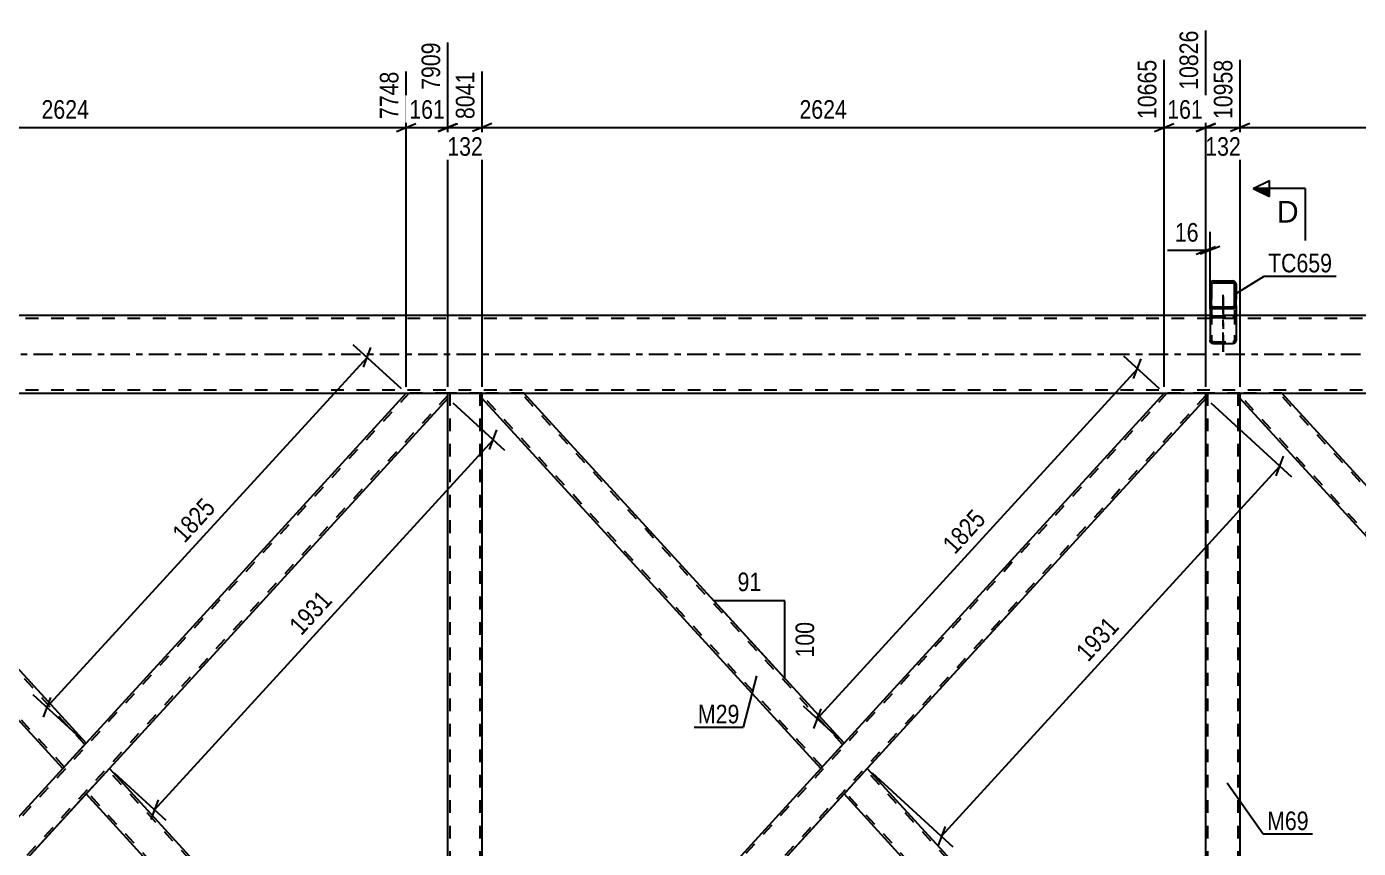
# Model space of a CAD drawing. Header units: millimetres. Extents: x -133 to 708, y -382 to 212.
# Drawn here: x 189.4 to 394.4, y -76.1 to 50.5 of the extents above; entities that cross this region are included whole.
import ezdxf

# ---------------------------------------------------------------- set-up
doc = ezdxf.new("R2010")
doc.units = ezdxf.units.MM
doc.linetypes.add('DXK_LINE_DOT2', pattern=[3.9198, 1.9599, -1.9599])
doc.linetypes.add('DXK_LINE_DOT3', pattern=[5.9187, 2.979, -0.9799, 0.9799, -0.9799])
doc.styles.add('Arial', font='ARIAL.TTF', dxfattribs={"height": 0.2})
doc.styles.add('Arial Narrow', font='ARIALN.TTF', dxfattribs={"height": 0.2})

# ---------------------------------------------------------------- blocks, each defined once
blk = doc.blocks.new('Part-389637962-1392 - 1176')
at = {"color": 7, "linetype": 'DXK_LINE_DOT2'}
for p, q in [((364.91, -6), (259.51, -121.27)), ((370.9, -6), (364.48, -6)), ((370.9, -6.33), (265.5, -121.6)), ((315.21, -59.89), (311.63, -63.8)), ((318.78, -63.8), (315.21, -67.71)), ((259.51, -121.41), (259.51, -121.39)), ((265.94, -121.6), (259.51, -121.6))]:
    blk.add_line(p, q, dxfattribs=at)
at = {"color": 2, "linetype": 'Continuous'}
for p, q in [((364.48, -6), (315.21, -59.89)), ((370.9, -6.8), (370.9, -6)), ((370.9, -6.8), (318.78, -63.8)), ((311.63, -63.8), (259.51, -120.8)), ((315.21, -67.71), (265.94, -121.6)), ((259.51, -121.6), (259.51, -120.8))]:
    blk.add_line(p, q, dxfattribs=at)
blk = doc.blocks.new('Part-389637962-1390 - 1176')
at = {"color": 2, "linetype": 'Continuous'}
for p, q in [((142.85, -6.8), (142.85, -6)), ((198.54, -59.89), (149.27, -6)), ((194.96, -63.8), (142.85, -6.8)), ((198.11, -60.36), (194.96, -63.8)), ((198.54, -59.89), (198.11, -60.36))]:
    blk.add_line(p, q, dxfattribs=at)
at = {"color": 7, "linetype": 'DXK_LINE_DOT2'}
for p, q in [((149.27, -6), (142.85, -6)), ((198.32, -60.12), (148.84, -6)), ((195.18, -63.56), (142.85, -6.33)), ((198.51, -59.92), (198.11, -60.36)), ((195.18, -63.56), (195.2, -63.54))]:
    blk.add_line(p, q, dxfattribs=at)
blk = doc.blocks.new('Part-389637962-1391 - 1176')
at = {"color": 7, "linetype": 'DXK_LINE_DOT2'}
for p, q in [((248.24, -6), (142.85, -121.27)), ((254.23, -6), (247.81, -6)), ((254.23, -6.33), (148.84, -121.6)), ((198.54, -59.89), (194.96, -63.8)), ((202.12, -63.8), (198.54, -67.71)), ((143.52, -120.06), (142.85, -120.8)), ((142.85, -121.6), (142.85, -120.8)), ((149.27, -121.6), (142.85, -121.6))]:
    blk.add_line(p, q, dxfattribs=at)
at = {"color": 2, "linetype": 'Continuous'}
for p, q in [((247.81, -6), (198.54, -59.89)), ((254.23, -6.8), (254.23, -6)), ((254.23, -6.8), (202.12, -63.8)), ((194.96, -63.8), (143.52, -120.06)), ((198.54, -67.71), (149.27, -121.6))]:
    blk.add_line(p, q, dxfattribs=at)
blk = doc.blocks.new('Part-389637962-1393 - 1176')
at = {"color": 2, "linetype": 'Continuous'}
for p, q in [((259.51, -6.8), (259.51, -6)), ((315.21, -59.89), (265.94, -6)), ((311.63, -63.8), (259.51, -6.8)), ((314.77, -60.36), (311.63, -63.8)), ((315.21, -59.89), (314.77, -60.36))]:
    blk.add_line(p, q, dxfattribs=at)
at = {"color": 7, "linetype": 'DXK_LINE_DOT2'}
for p, q in [((265.94, -6), (259.51, -6)), ((314.99, -60.12), (265.5, -6)), ((311.85, -63.56), (259.51, -6.33)), ((315.17, -59.92), (314.77, -60.36)), ((311.85, -63.56), (311.86, -63.54))]:
    blk.add_line(p, q, dxfattribs=at)
blk = doc.blocks.new('Part-389637962-1394 - 1176')
at = {"color": 2, "linetype": 'Continuous'}
for p, q in [((376.18, -6.8), (376.18, -6)), ((431.87, -59.89), (382.6, -6)), ((428.3, -63.8), (376.18, -6.8)), ((431.44, -60.36), (428.3, -63.8)), ((431.75, -60.03), (431.44, -60.36)), ((431.87, -59.89), (431.75, -60.03))]:
    blk.add_line(p, q, dxfattribs=at)
at = {"color": 7, "linetype": 'DXK_LINE_DOT2'}
for p, q in [((382.6, -6), (376.18, -6)), ((431.66, -60.12), (382.17, -6)), ((428.51, -63.56), (376.18, -6.33)), ((431.61, -60.18), (431.44, -60.36)), ((431.75, -60.03), (431.66, -60.12)), ((428.51, -63.56), (428.53, -63.54))]:
    blk.add_line(p, q, dxfattribs=at)
blk = doc.blocks.new('Part-389637962-1395 - 1176')
at = {"color": 7, "linetype": 'DXK_LINE_DOT2'}
for p, q in [((481.58, -6), (376.18, -121.27)), ((487.57, -6), (481.14, -6)), ((487.57, -6.33), (382.17, -121.6)), ((431.87, -59.89), (428.3, -63.8)), ((435.45, -63.8), (431.87, -67.71)), ((376.86, -120.06), (376.18, -120.8)), ((376.18, -121.6), (376.18, -120.8)), ((382.6, -121.6), (376.18, -121.6))]:
    blk.add_line(p, q, dxfattribs=at)
at = {"color": 2, "linetype": 'Continuous'}
for p, q in [((481.14, -6), (431.87, -59.89)), ((487.57, -6.8), (487.57, -6)), ((487.57, -6.8), (435.45, -63.8)), ((428.3, -63.8), (376.86, -120.06)), ((431.87, -67.71), (382.6, -121.6))]:
    blk.add_line(p, q, dxfattribs=at)
blk = doc.blocks.new('Part-389637962-1398 - 1176')
at = {"color": 7, "linetype": 'DXK_LINE_DOT2'}
for p, q in [((259.51, -6), (254.23, -6)), ((254.23, -6.8), (254.23, -6)), ((254.55, -121.6), (254.55, -6)), ((259.19, -121.6), (259.19, -6)), ((259.51, -6.8), (259.51, -6)), ((254.23, -121.6), (254.23, -120.8)), ((259.51, -121.6), (259.51, -120.8)), ((259.51, -121.6), (254.23, -121.6))]:
    blk.add_line(p, q, dxfattribs=at)
at = {"color": 2, "linetype": 'Continuous'}
for p, q in [((254.23, -120.8), (254.23, -6.8)), ((259.51, -120.8), (259.51, -6.8))]:
    blk.add_line(p, q, dxfattribs=at)
blk = doc.blocks.new('Part-389637962-1402 - 1176')
at = {"color": 7, "linetype": 'DXK_LINE_DOT2'}
for p, q in [((376.18, -6), (370.9, -6)), ((370.9, -6.8), (370.9, -6)), ((371.22, -121.6), (371.22, -6)), ((375.86, -121.6), (375.86, -6)), ((376.18, -6.8), (376.18, -6)), ((370.9, -121.6), (370.9, -120.06)), ((376.18, -121.6), (376.18, -120.06)), ((376.18, -121.6), (370.9, -121.6))]:
    blk.add_line(p, q, dxfattribs=at)
at = {"color": 2, "linetype": 'Continuous'}
for p, q in [((370.9, -120.06), (370.9, -6.8)), ((376.18, -120.06), (376.18, -6.8))]:
    blk.add_line(p, q, dxfattribs=at)
blk = doc.blocks.new('Part-389637962-1405 - 1176')
at = {"linetype": 'Continuous'}
h = blk.add_hatch(dxfattribs=at)
h.set_pattern_fill('', scale=0.7, style=0, pattern_type=0)
h.set_pattern_definition([(45, (375.5033, 10.9715), (-1.57154, 1.57154), [])])
h.paths.add_polyline_path([(375.54, 10.78), (375.5, 10.97), (375.4, 11.14), (375.24, 11.25), (375.06, 11.29), (372.02, 11.29), (371.84, 11.25), (371.68, 11.14), (371.58, 10.97), (371.54, 10.78), (371.54, 7.54), (371.58, 7.35), (371.68, 7.18), (371.84, 7.07), (372.02, 7.03), (375.06, 7.03), (375.24, 7.07), (375.4, 7.18), (375.5, 7.35), (375.54, 7.54)])
h.paths.add_polyline_path([(375.28, 7.44), (375.23, 7.36), (375.15, 7.3), (375.06, 7.29), (372.02, 7.29), (371.93, 7.3), (371.85, 7.36), (371.8, 7.44), (371.78, 7.54), (371.78, 10.78), (371.8, 10.87), (371.85, 10.96), (371.93, 11.01), (372.02, 11.03), (375.06, 11.03), (375.15, 11.01), (375.23, 10.96), (375.28, 10.87), (375.3, 10.78), (375.3, 7.54)])
at = {"color": 2, "linetype": 'Continuous'}
for p, q in [((371.58, 10.97), (371.54, 10.78)), ((371.54, 7.54), (371.54, 10.78)), ((371.78, 10.78), (371.8, 10.87)), ((371.78, 7.54), (371.78, 10.78)), ((371.8, 10.87), (371.85, 10.96)), ((372.02, 11.29), (371.84, 11.25)), ((371.85, 10.96), (371.93, 11.01)), ((371.93, 11.01), (372.02, 11.03)), ((372.02, 11.29), (375.06, 11.29)), ((372.02, 11.03), (375.06, 11.03)), ((375.24, 11.25), (375.06, 11.29)), ((375.06, 11.03), (375.15, 11.01)), ((375.15, 11.01), (375.23, 10.96)), ((375.23, 10.96), (375.28, 10.87)), ((375.28, 10.87), (375.3, 10.78)), ((375.3, 7.54), (375.3, 10.78)), ((375.54, 10.78), (375.5, 10.97)), ((375.54, 7.54), (375.54, 10.78)), ((371.54, 7.54), (371.54, 2.16)), ((371.54, 7.54), (371.58, 7.35)), ((371.8, 7.44), (371.78, 7.54)), ((371.85, 7.36), (371.8, 7.44)), ((371.84, 7.07), (372.02, 7.03)), ((371.93, 7.3), (371.85, 7.36)), ((372.02, 7.29), (371.93, 7.3)), ((372.02, 7.29), (375.06, 7.29)), ((372.02, 7.03), (375.06, 7.03)), ((375.15, 7.3), (375.06, 7.29)), ((375.06, 7.03), (375.24, 7.07)), ((375.23, 7.36), (375.15, 7.3)), ((375.28, 7.44), (375.23, 7.36)), ((375.3, 7.54), (375.28, 7.44)), ((375.5, 7.35), (375.54, 7.54)), ((375.54, 7.54), (375.54, 2.16)), ((371.58, 1.96), (371.54, 2.16)), ((375.54, 2.16), (375.5, 1.96)), ((372.02, 1.65), (371.84, 1.69)), ((372.02, 1.65), (375.06, 1.65)), ((375.24, 1.69), (375.06, 1.65))]:
    blk.add_line(p, q, dxfattribs=at)
at = {"color": 7, "linetype": 'DXK_LINE_DOT2'}
for p, q in [((371.54, 10.78), (371.54, 7.54)), ((371.78, 10.78), (371.78, 2.16)), ((375.3, 10.78), (375.3, 2.16)), ((375.54, 10.78), (375.54, 7.54)), ((371.54, 5.39), (371.58, 5.59)), ((371.8, 5.49), (371.78, 5.39)), ((371.85, 5.57), (371.8, 5.49)), ((371.84, 5.87), (372.02, 5.9)), ((371.93, 5.63), (371.85, 5.57)), ((372.02, 5.65), (371.93, 5.63)), ((372.02, 5.9), (375.06, 5.9)), ((372.02, 5.65), (375.06, 5.65)), ((375.06, 5.9), (375.24, 5.87)), ((375.15, 5.63), (375.06, 5.65)), ((375.23, 5.57), (375.15, 5.63)), ((375.28, 5.49), (375.23, 5.57)), ((375.3, 5.39), (375.28, 5.49)), ((375.5, 5.59), (375.54, 5.39)), ((371.78, 2.16), (371.8, 2.06)), ((371.8, 2.06), (371.85, 1.98)), ((375.23, 1.98), (375.28, 2.06)), ((375.28, 2.06), (375.3, 2.16)), ((371.85, 1.98), (371.93, 1.92)), ((371.93, 1.92), (372.02, 1.9)), ((372.02, 1.9), (375.06, 1.9)), ((375.06, 1.9), (375.15, 1.92)), ((375.15, 1.92), (375.23, 1.98))]:
    blk.add_line(p, q, dxfattribs=at)
at = {"color": 7, "linetype": 'DXK_LINE_DOT3'}
blk.add_line((373.54, 0.36), (373.54, 9.16), dxfattribs=at)
at = {"color": 2, "linetype": 'Continuous'}
for centre, start, end in [((372.04, 10.8), 114.32, 159.2417), ((375.04, 10.8), 20.7583, 65.68), ((372.04, 7.52), 200.7583, 245.68), ((375.04, 7.52), 294.32, 339.2417), ((372.04, 2.14), 200.7583, 245.68), ((375.04, 2.14), 294.32, 339.2417)]:
    blk.add_arc(centre, 0.496, start, end, dxfattribs=at)
at = {"color": 7, "linetype": 'DXK_LINE_DOT2'}
for centre, start, end in [((372.04, 5.41), 114.32, 159.2417), ((375.04, 5.41), 20.7583, 65.68)]:
    blk.add_arc(centre, 0.496, start, end, dxfattribs=at)
blk = doc.blocks.new('Part-389637962-1408 - 1176')
at = {"color": 2, "linetype": 'Continuous'}
for p, q in [((202.12, -63.8), (198.54, -67.71)), ((254.23, -120.8), (202.12, -63.8)), ((247.81, -121.6), (198.54, -67.71)), ((254.23, -121.6), (254.23, -120.8))]:
    blk.add_line(p, q, dxfattribs=at)
at = {"color": 7, "linetype": 'DXK_LINE_DOT2'}
for p, q in [((254.23, -121.27), (201.9, -64.04)), ((198.76, -67.48), (198.77, -67.46)), ((248.24, -121.6), (198.76, -67.48)), ((254.23, -121.6), (247.81, -121.6)), ((254.23, -121.6), (254.23, -121.57))]:
    blk.add_line(p, q, dxfattribs=at)
blk = doc.blocks.new('Part-389637962-1409 - 1176')
at = {"color": 2, "linetype": 'Continuous'}
for p, q in [((315.21, -67.71), (318.78, -63.8)), ((318.78, -63.8), (370.22, -120.06)), ((364.48, -121.6), (315.21, -67.71))]:
    blk.add_line(p, q, dxfattribs=at)
at = {"color": 7, "linetype": 'DXK_LINE_DOT2'}
for p, q in [((370.9, -121.27), (318.57, -64.04)), ((315.42, -67.48), (315.44, -67.46)), ((364.91, -121.6), (315.42, -67.48)), ((370.9, -120.8), (370.22, -120.06)), ((370.9, -121.6), (370.9, -120.8)), ((370.9, -121.6), (364.48, -121.6)), ((370.9, -121.57), (370.9, -121.6))]:
    blk.add_line(p, q, dxfattribs=at)
blk = doc.blocks.new('Part-389637962-1435 - 1176')
at = {"color": 7, "linetype": 'DXK_LINE_DOT2'}
for p, q in [((371.54, 10.47), (371.54, 2.16)), ((371.78, 10.47), (371.78, 2.16)), ((375.3, 10.47), (375.3, 2.16)), ((375.54, 10.47), (375.54, 2.16)), ((371.56, 5.52), (371.54, 5.39)), ((371.58, 5.59), (371.56, 5.52)), ((371.78, 5.39), (371.8, 5.49)), ((371.8, 5.49), (371.85, 5.57)), ((371.93, 5.88), (371.84, 5.87)), ((371.85, 5.57), (371.93, 5.63)), ((372.02, 5.9), (371.93, 5.88)), ((371.93, 5.63), (372.02, 5.65)), ((372.02, 5.9), (375.06, 5.9)), ((372.02, 5.65), (375.06, 5.65)), ((375.23, 5.87), (375.06, 5.9)), ((375.06, 5.65), (375.15, 5.63)), ((375.15, 5.63), (375.23, 5.57)), ((375.24, 5.87), (375.23, 5.87)), ((375.23, 5.57), (375.28, 5.49)), ((375.28, 5.49), (375.3, 5.39)), ((375.52, 5.52), (375.5, 5.59)), ((375.54, 5.39), (375.52, 5.52)), ((371.54, 2.16), (371.58, 1.96)), ((371.8, 2.06), (371.78, 2.16)), ((371.85, 1.98), (371.8, 2.06)), ((375.28, 2.06), (375.23, 1.98)), ((375.3, 2.16), (375.28, 2.06)), ((375.5, 1.96), (375.54, 2.16)), ((371.84, 1.69), (372.02, 1.65)), ((371.93, 1.92), (371.85, 1.98)), ((372.02, 1.9), (371.93, 1.92)), ((372.02, 1.9), (375.06, 1.9)), ((372.02, 1.65), (375.06, 1.65)), ((375.15, 1.92), (375.06, 1.9)), ((375.06, 1.65), (375.24, 1.69)), ((375.23, 1.98), (375.15, 1.92))]:
    blk.add_line(p, q, dxfattribs=at)
at = {"color": 7, "linetype": 'DXK_LINE_DOT3'}
blk.add_line((373.54, 8.85), (373.54, 0.36), dxfattribs=at)
at = {"color": 7, "linetype": 'DXK_LINE_DOT2'}
for centre, start, end in [((372.04, 5.41), 114.32, 159.2417), ((375.04, 5.41), 20.7583, 65.68), ((372.04, 2.14), 200.7583, 245.68), ((375.04, 2.14), 294.32, 339.2417)]:
    blk.add_arc(centre, 0.496, start, end, dxfattribs=at)
blk = doc.blocks.new('Part-389637962-1459 - 1176')
at = {"color": 7, "linetype": 'DXK_LINE_DOT2'}
for p, q in [((500.85, 5.52), (12.9, 5.52)), ((375.54, 6), (371.54, 6)), ((500.85, -5.52), (12.9, -5.52))]:
    blk.add_line(p, q, dxfattribs=at)
at = {"color": 2, "linetype": 'Continuous'}
for p, q in [((371.54, 6), (142.21, 6)), ((500.85, 6), (375.54, 6)), ((12.9, -6), (500.85, -6))]:
    blk.add_line(p, q, dxfattribs=at)
at = {"color": 7, "linetype": 'DXK_LINE_DOT3'}
blk.add_line((12.9, 0), (500.85, 0), dxfattribs=at)
blk = doc.blocks.new('AngleDimension-389637962-34949 - 1176')
at = {"color": 7, "linetype": 'Continuous'}
for p, q in [((293.02, -35.63), (295.17, -37.98)), ((306.1, -37.98), (295.17, -37.98)), ((306.1, -49.93), (295.17, -37.98)), ((306.1, -49.93), (306.1, -37.98))]:
    blk.add_line(p, q, dxfattribs=at)
at = {"color": 0}
for points in [[(303.07, -37.08), (303.07, -32.88), (298.21, -32.88), (298.21, -37.08)], [(311.2, -40.61), (307, -40.61), (307, -47.3), (311.2, -47.3)]]:
    blk.add_wipeout(points, dxfattribs=at)
at = {"color": 3, "style": 'Arial Narrow'}
blk.add_text('91', height=2.863, dxfattribs=at).set_placement((298.81, -36.48))
blk.add_text('100', height=2.863, rotation=90.0002, dxfattribs=at).set_placement((310.6, -46.7))
blk = doc.blocks.new('StraightDimension-389637962-16676 - 1176')
at = {"color": 7, "linetype": 'Continuous'}
for p, q in [((142.85, -5), (142.85, 43.54)), ((247.81, -5), (247.81, 43.54)), ((144.35, 35.53), (141.35, 34.33)), ((142.85, 34.93), (247.81, 34.93)), ((246.31, 34.33), (249.31, 35.53))]:
    blk.add_line(p, q, dxfattribs=at)
at = {"color": 0, "linetype": 'Continuous'}
blk.add_wipeout([(247.21, 44.14), (243.01, 44.14), (243.01, 35.63), (247.21, 35.63)], dxfattribs=at)
at = {"color": 0}
blk.add_wipeout([(199.59, 35.68), (199.59, 39.88), (191.07, 39.88), (191.07, 35.68)], dxfattribs=at)
at = {"color": 3, "linetype": 'Continuous', "style": 'Arial Narrow'}
blk.add_text('7748', height=2.863, rotation=90.0002, dxfattribs=at).set_placement((246.61, 36.23))
at = {"color": 3, "style": 'Arial Narrow'}
blk.add_text('2624', height=2.863, dxfattribs=at).set_placement((191.67, 36.28))
blk = doc.blocks.new('StraightDimension-389637962-35096 - 1176')
at = {"color": 7, "linetype": 'Continuous'}
for p, q in [((371.64, -7.47), (384.08, -18.85)), ((381.74, -18.74), (382.87, -15.71)), ((330.19, -74.23), (382.3, -17.23)), ((319.52, -64.47), (331.96, -75.85)), ((330.76, -72.71), (329.62, -75.74))]:
    blk.add_line(p, q, dxfattribs=at)
at = {"color": 0}
blk.add_wipeout([(358.56, -42.08), (355.47, -39.25), (349.72, -45.53), (352.82, -48.36)], dxfattribs=at)
at = {"color": 3, "style": 'Arial Narrow'}
blk.add_text('1931', height=2.863, rotation=47.5612, dxfattribs=at).set_placement((352.78, -47.51))
blk = doc.blocks.new('StraightDimension-389637962-16675 - 1176')
at = {"color": 7, "linetype": 'Continuous'}
for p, q in [((254.23, -5), (254.23, 48.04)), ((247.81, -5), (247.81, 43.54)), ((246.31, 34.33), (249.31, 35.53)), ((247.81, 34.93), (254.23, 34.93)), ((255.73, 35.53), (252.73, 34.33))]:
    blk.add_line(p, q, dxfattribs=at)
at = {"color": 0}
blk.add_wipeout([(254.36, 35.68), (254.36, 39.88), (247.68, 39.88), (247.68, 35.68)], dxfattribs=at)
at = {"color": 0, "linetype": 'Continuous'}
blk.add_wipeout([(253.63, 48.64), (249.43, 48.64), (249.43, 40.13), (253.63, 40.13)], dxfattribs=at)
at = {"color": 3, "linetype": 'Continuous', "style": 'Arial Narrow'}
blk.add_text('7909', height=2.863, rotation=90.0002, dxfattribs=at).set_placement((253.03, 40.73))
at = {"color": 3, "style": 'Arial Narrow'}
blk.add_text('161', height=2.863, dxfattribs=at).set_placement((248.28, 36.28))
blk = doc.blocks.new('StraightDimension-389637962-35060 - 1176')
at = {"color": 7, "linetype": 'Continuous'}
for p, q in [((254.97, -7.47), (262.95, -14.77)), ((260.61, -14.66), (261.75, -11.64)), ((209.06, -70.15), (261.18, -13.15)), ((202.86, -64.47), (210.83, -71.77)), ((209.63, -68.64), (208.49, -71.66))]:
    blk.add_line(p, q, dxfattribs=at)
at = {"color": 0}
blk.add_wipeout([(237.44, -38), (234.34, -35.17), (228.59, -41.45), (231.69, -44.28)], dxfattribs=at)
at = {"color": 3, "style": 'Arial Narrow'}
blk.add_text('1931', height=2.863, rotation=47.5612, dxfattribs=at).set_placement((231.66, -43.44))
blk = doc.blocks.new('StraightDimension-389637962-16670 - 1176')
at = {"color": 7, "linetype": 'Continuous'}
for p, q in [((376.18, -5), (376.18, 45.37)), ((481.14, -5), (481.14, 45.37)), ((377.68, 35.53), (374.68, 34.33)), ((376.18, 34.93), (481.14, 34.93)), ((479.64, 34.33), (482.64, 35.53))]:
    blk.add_line(p, q, dxfattribs=at)
at = {"color": 0, "linetype": 'Continuous'}
blk.add_wipeout([(480.54, 45.97), (476.34, 45.97), (476.34, 35.63), (480.54, 35.63)], dxfattribs=at)
at = {"color": 0}
blk.add_wipeout([(432.92, 35.68), (432.92, 39.88), (424.41, 39.88), (424.41, 35.68)], dxfattribs=at)
at = {"color": 3, "linetype": 'Continuous', "style": 'Arial Narrow'}
blk.add_text('13582', height=2.863, rotation=90.0002, dxfattribs=at).set_placement((479.94, 36.23))
at = {"color": 3, "style": 'Arial Narrow'}
blk.add_text('2624', height=2.863, dxfattribs=at).set_placement((425.01, 36.28))
blk = doc.blocks.new('StraightDimension-389637962-16671 - 1176')
at = {"color": 7, "linetype": 'Continuous'}
for p, q in [((370.9, -5), (370.9, 49.87)), ((376.18, -5), (376.18, 45.37)), ((369.4, 34.33), (372.4, 35.53)), ((370.9, 34.93), (376.18, 34.93)), ((377.68, 35.53), (374.68, 34.33))]:
    blk.add_line(p, q, dxfattribs=at)
at = {"color": 0, "linetype": 'Continuous'}
blk.add_wipeout([(375.58, 45.97), (371.38, 45.97), (371.38, 35.63), (375.58, 35.63)], dxfattribs=at)
at = {"color": 0}
blk.add_wipeout([(376.88, 29.98), (376.88, 34.18), (370.2, 34.18), (370.2, 29.98)], dxfattribs=at)
at = {"color": 3, "linetype": 'Continuous', "style": 'Arial Narrow'}
blk.add_text('10958', height=2.863, rotation=90.0002, dxfattribs=at).set_placement((374.98, 36.23))
at = {"color": 3, "style": 'Arial Narrow'}
blk.add_text('132', height=2.863, dxfattribs=at).set_placement((370.8, 30.58))
blk = doc.blocks.new('StraightDimension-389637962-16672 - 1176')
at = {"color": 7, "linetype": 'Continuous'}
for p, q in [((370.9, -5), (370.9, 49.87)), ((364.48, -5), (364.48, 45.37)), ((362.98, 34.33), (365.98, 35.53)), ((364.48, 34.93), (370.9, 34.93)), ((372.4, 35.53), (369.4, 34.33))]:
    blk.add_line(p, q, dxfattribs=at)
at = {"color": 0}
blk.add_wipeout([(371.03, 35.68), (371.03, 39.88), (364.35, 39.88), (364.35, 35.68)], dxfattribs=at)
at = {"color": 0, "linetype": 'Continuous'}
blk.add_wipeout([(370.3, 50.47), (366.1, 50.47), (366.1, 40.13), (370.3, 40.13)], dxfattribs=at)
at = {"color": 3, "linetype": 'Continuous', "style": 'Arial Narrow'}
blk.add_text('10826', height=2.863, rotation=90.0002, dxfattribs=at).set_placement((369.7, 40.73))
at = {"color": 3, "style": 'Arial Narrow'}
blk.add_text('161', height=2.863, dxfattribs=at).set_placement((364.95, 36.28))
blk = doc.blocks.new('StraightDimension-389637962-16673 - 1176')
at = {"color": 7, "linetype": 'Continuous'}
for p, q in [((364.48, -5), (364.48, 45.37)), ((259.51, -5), (259.51, 43.54)), ((261.01, 35.53), (258.01, 34.33)), ((259.51, 34.93), (364.48, 34.93)), ((362.98, 34.33), (365.98, 35.53))]:
    blk.add_line(p, q, dxfattribs=at)
at = {"color": 0, "linetype": 'Continuous'}
blk.add_wipeout([(363.88, 45.97), (359.68, 45.97), (359.68, 35.63), (363.88, 35.63)], dxfattribs=at)
at = {"color": 0}
blk.add_wipeout([(316.25, 35.68), (316.25, 39.88), (307.74, 39.88), (307.74, 35.68)], dxfattribs=at)
at = {"color": 3, "linetype": 'Continuous', "style": 'Arial Narrow'}
blk.add_text('10665', height=2.863, rotation=90.0002, dxfattribs=at).set_placement((363.28, 36.23))
at = {"color": 3, "style": 'Arial Narrow'}
blk.add_text('2624', height=2.863, dxfattribs=at).set_placement((308.34, 36.28))
blk = doc.blocks.new('StraightDimension-389637962-16674 - 1176')
at = {"color": 7, "linetype": 'Continuous'}
for p, q in [((254.23, -5), (254.23, 48.04)), ((259.51, -5), (259.51, 43.54)), ((252.73, 34.33), (255.73, 35.53)), ((254.23, 34.93), (259.51, 34.93)), ((261.01, 35.53), (258.01, 34.33))]:
    blk.add_line(p, q, dxfattribs=at)
at = {"color": 0, "linetype": 'Continuous'}
blk.add_wipeout([(258.91, 44.14), (254.71, 44.14), (254.71, 35.63), (258.91, 35.63)], dxfattribs=at)
at = {"color": 0}
blk.add_wipeout([(260.22, 29.98), (260.22, 34.18), (253.53, 34.18), (253.53, 29.98)], dxfattribs=at)
at = {"color": 3, "linetype": 'Continuous', "style": 'Arial Narrow'}
blk.add_text('8041', height=2.863, rotation=90.0002, dxfattribs=at).set_placement((258.31, 36.23))
at = {"color": 3, "style": 'Arial Narrow'}
blk.add_text('132', height=2.863, dxfattribs=at).set_placement((254.13, 30.58))
blk = doc.blocks.new('AngleDimension-389637962-34935 - 1176')
at = {"color": 7, "linetype": 'Continuous'}
for p, q in [((225.77, -37.93), (186.68, -80.68)), ((186.68, -80.68), (175.75, -92.64)), ((186.68, -80.68), (186.68, -92.64)), ((186.68, -92.64), (175.75, -92.64))]:
    blk.add_line(p, q, dxfattribs=at)
at = {"color": 0}
for points in [[(191.78, -83.32), (187.58, -83.32), (187.58, -90), (191.78, -90)], [(183.65, -97.74), (183.65, -93.54), (178.79, -93.54), (178.79, -97.74)]]:
    blk.add_wipeout(points, dxfattribs=at)
at = {"color": 3, "style": 'Arial Narrow'}
blk.add_text('100', height=2.863, rotation=90.0002, dxfattribs=at).set_placement((191.18, -89.4))
blk.add_text('91', height=2.863, dxfattribs=at).set_placement((179.39, -97.14))
blk = doc.blocks.new('AngleDimension-389637962-34964 - 1176')
at = {"color": 7, "linetype": 'Continuous'}
for p, q in [((341.31, -39.16), (305.73, -78.08)), ((305.73, -78.08), (294.8, -90.04)), ((305.73, -78.08), (305.73, -90.04)), ((305.73, -90.04), (294.8, -90.04))]:
    blk.add_line(p, q, dxfattribs=at)
at = {"color": 0}
for points in [[(310.83, -80.72), (306.63, -80.72), (306.63, -87.4), (310.83, -87.4)], [(302.69, -95.14), (302.69, -90.94), (297.83, -90.94), (297.83, -95.14)]]:
    blk.add_wipeout(points, dxfattribs=at)
at = {"color": 3, "style": 'Arial Narrow'}
blk.add_text('100', height=2.863, rotation=90.0002, dxfattribs=at).set_placement((310.23, -86.8))
blk.add_text('91', height=2.863, dxfattribs=at).set_placement((298.43, -94.54))
blk = doc.blocks.new('StraightDimension-389637962-35045 - 1176')
at = {"color": 7, "linetype": 'Continuous'}
for p, q in [((247.07, -5.33), (239.67, 1.44)), ((241.21, -2), (242.35, 1.03)), ((192.51, -54.37), (241.78, -0.48)), ((197.8, -59.21), (190.4, -52.45)), ((193.08, -52.86), (191.94, -55.88))]:
    blk.add_line(p, q, dxfattribs=at)
at = {"color": 0}
blk.add_wipeout([(219.46, -23.78), (216.36, -20.95), (210.62, -27.23), (213.72, -30.06)], dxfattribs=at)
at = {"color": 3, "style": 'Arial Narrow'}
blk.add_text('1825', height=2.863, rotation=47.5612, dxfattribs=at).set_placement((213.68, -29.21))
blk = doc.blocks.new('StraightDimension-389637962-35075 - 1176')
at = {"color": 7, "linetype": 'Continuous'}
for p, q in [((363.74, -5.33), (358.25, -0.3)), ((359.78, -3.74), (360.92, -0.72)), ((311.08, -56.12), (360.35, -2.23)), ((314.47, -59.21), (308.98, -54.19)), ((311.65, -54.6), (310.51, -57.63))]:
    blk.add_line(p, q, dxfattribs=at)
at = {"color": 0}
blk.add_wipeout([(338.04, -25.52), (334.94, -22.69), (329.19, -28.97), (332.29, -31.81)], dxfattribs=at)
at = {"color": 3, "style": 'Arial Narrow'}
blk.add_text('1825', height=2.863, rotation=47.5612, dxfattribs=at).set_placement((332.25, -30.96))
blk = doc.blocks.new('StraightDimension-389637962-49825 - 1176')
at = {"color": 7, "linetype": 'Continuous'}
for p, q in [((370.9, -5), (370.9, 18.85)), ((371.54, 7), (371.54, 18.85)), ((369.4, 15.4), (372.4, 16.6)), ((373.04, 16.6), (370.04, 15.4)), ((370.9, 16), (371.54, 16))]:
    blk.add_line(p, q, dxfattribs=at)
at = {"color": 0}
blk.add_wipeout([(370.38, 16.75), (370.38, 20.95), (365.52, 20.95), (365.52, 16.75)], dxfattribs=at)
at = {"color": 7, "linetype": 'Continuous'}
blk.add_line((370.9, 16), (364.99, 16), dxfattribs=at)
blk.add_line((370.9, 16), (364.99, 16), dxfattribs=at)
at = {"color": 3, "style": 'Arial Narrow'}
blk.add_text('16', height=2.863, dxfattribs=at).set_placement((366.12, 17.35))
blk = doc.blocks.new('Mark-389637962-15050 - 1176')
at = {"color": 0}
blk.add_wipeout([(299.1, -56.84), (299.1, -53.84), (292.71, -53.84), (292.71, -56.84)], dxfattribs=at)
blk.add_wipeout([(299.1, -56.84), (299.1, -53.84), (292.71, -53.84), (292.71, -56.84)], dxfattribs=at)
at = {"color": 30, "linetype": 'Continuous'}
for p in [(301.71, -49.5), (292.11, -57.44)]:
    blk.add_line(p, (299.7, -57.44), dxfattribs=at)
at = {"color": 3, "style": 'Arial Narrow'}
blk.add_text('M29', height=2.863, dxfattribs=at).set_placement((292.71, -56.84))
blk = doc.blocks.new('Mark-389637962-15071 - 1176')
at = {"color": 0}
blk.add_wipeout([(386.73, -73.28), (386.73, -70.28), (380.33, -70.28), (380.33, -73.28)], dxfattribs=at)
blk.add_wipeout([(386.73, -73.28), (386.73, -70.28), (380.33, -70.28), (380.33, -73.28)], dxfattribs=at)
at = {"color": 30, "linetype": 'Continuous'}
for p, q in [((374.18, -65.99), (379.73, -73.88)), ((379.73, -73.88), (387.33, -73.88))]:
    blk.add_line(p, q, dxfattribs=at)
at = {"color": 3, "style": 'Arial Narrow'}
blk.add_text('M69', height=2.863, dxfattribs=at).set_placement((380.33, -73.28))
blk = doc.blocks.new('SectionMark-389637962-48161 - 1176')
at = {"linetype": 'Continuous'}
for points in [[(380.68, 25.54), (380.68, 24.29), (378.18, 25.54)], [(380.68, -144.67), (380.68, -145.92), (378.18, -145.92)]]:
    blk.add_hatch(color=6, dxfattribs=at).paths.add_polyline_path(points)
at = {"color": 6, "linetype": 'Continuous'}
for p, q in [((378.18, 25.54), (380.68, 26.79)), ((380.68, 24.29), (380.68, 26.79)), ((386.18, 25.54), (378.18, 25.54)), ((378.18, 25.54), (380.68, 24.29)), ((378.18, -145.92), (380.68, -144.67)), ((380.68, -144.67), (380.68, -147.17)), ((386.18, -145.92), (378.18, -145.92)), ((380.68, -147.17), (378.18, -145.92))]:
    blk.add_line(p, q, dxfattribs=at)
at = {"color": 0, "linetype": 'Continuous'}
for points in [[(385.18, 20.29), (385.18, 23.79), (381.81, 23.79), (381.81, 20.29)], [(385.18, -144.17), (385.18, -140.67), (381.81, -140.67), (381.81, -144.17)]]:
    blk.add_wipeout(points, dxfattribs=at)
at = {"color": 6, "linetype": 'Continuous'}
for p, q in [((386.18, 25.54), (386.18, 17.54)), ((386.18, -145.92), (386.18, -137.92))]:
    blk.add_line(p, q, dxfattribs=at)
at = {"color": 3, "linetype": 'Continuous', "style": 'Arial'}
for p in [(381.81, 20.29), (381.81, -144.17)]:
    blk.add_text('D', height=3.34, dxfattribs=at).set_placement(p)
blk = doc.blocks.new('Mark-389637962-49818 - 1176')
at = {"color": 0}
blk.add_wipeout([(390.33, 12.62), (390.33, 15.62), (380.47, 15.62), (380.47, 12.62)], dxfattribs=at)
blk.add_wipeout([(390.33, 12.62), (390.33, 15.62), (380.47, 15.62), (380.47, 12.62)], dxfattribs=at)
at = {"color": 30, "linetype": 'Continuous'}
for p, q in [((375.32, 9.23), (379.87, 12.02)), ((379.87, 12.02), (390.93, 12.02))]:
    blk.add_line(p, q, dxfattribs=at)
at = {"color": 3, "style": 'Arial Narrow'}
blk.add_text('TC659', height=2.863, dxfattribs=at).set_placement((380.47, 12.62))

msp = doc.modelspace()

# ---------------------------------------------------------------- block references
for name in ['Part-389637962-1405 - 1176', 'Part-389637962-1435 - 1176', 'Part-389637962-1459 - 1176', 'Part-389637962-1390 - 1176', 'Part-389637962-1391 - 1176', 'Part-389637962-1398 - 1176', 'Part-389637962-1392 - 1176', 'Part-389637962-1393 - 1176', 'Part-389637962-1402 - 1176', 'Part-389637962-1394 - 1176', 'Part-389637962-1395 - 1176', 'Part-389637962-1408 - 1176', 'Part-389637962-1409 - 1176']:
    msp.add_blockref(name, (0, 0))

# ---------------------------------------------------------------- next in the draw order: block references
for name in ['StraightDimension-389637962-16670 - 1176', 'StraightDimension-389637962-16676 - 1176', 'StraightDimension-389637962-35060 - 1176', 'StraightDimension-389637962-35096 - 1176', 'AngleDimension-389637962-34949 - 1176']:
    msp.add_blockref(name, (0, 0))

# ---------------------------------------------------------------- next in the draw order: block references
for name in ['StraightDimension-389637962-16671 - 1176', 'StraightDimension-389637962-16675 - 1176', 'AngleDimension-389637962-34935 - 1176', 'AngleDimension-389637962-34964 - 1176', 'Mark-389637962-15071 - 1176']:
    msp.add_blockref(name, (0, 0))

# ---------------------------------------------------------------- next in the draw order: block references
for name in ['StraightDimension-389637962-16672 - 1176', 'SectionMark-389637962-48161 - 1176', 'StraightDimension-389637962-35045 - 1176', 'Mark-389637962-15050 - 1176']:
    msp.add_blockref(name, (0, 0))

# ---------------------------------------------------------------- next in the draw order: block references
for name in ['StraightDimension-389637962-16673 - 1176', 'Mark-389637962-49818 - 1176']:
    msp.add_blockref(name, (0, 0))

# ---------------------------------------------------------------- next in the draw order: block references
for name in ['StraightDimension-389637962-16674 - 1176', 'StraightDimension-389637962-49825 - 1176', 'StraightDimension-389637962-35075 - 1176']:
    msp.add_blockref(name, (0, 0))

doc.saveas('drawing.dxf')
